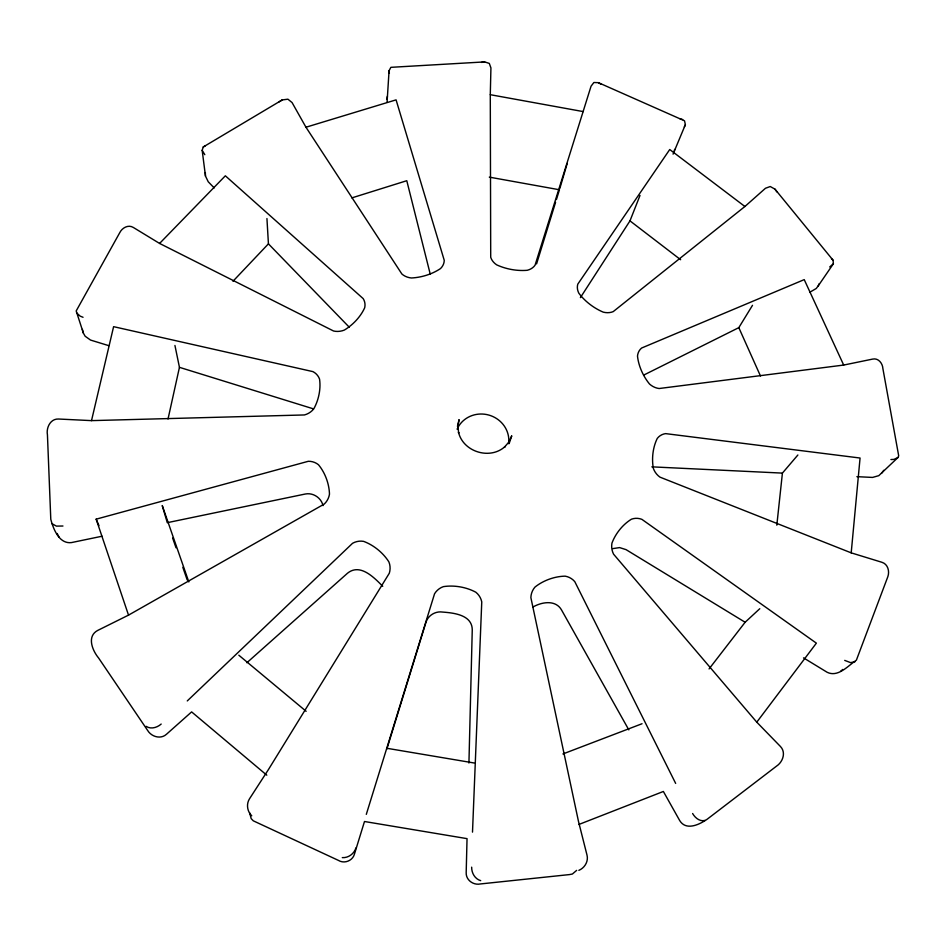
<?xml version="1.0" encoding="UTF-8"?>
<svg xmlns="http://www.w3.org/2000/svg" width="946" height="946" viewBox="0 0 946 946"><rect width="100%" height="100%" fill="white"/><g stroke="black" fill="none" stroke-linecap="round" stroke-linejoin="round"><path stroke-width="1.42" d="M673.067 154.139L685.377 124.671L684.526 120.804L598.428 82.68L593.887 82.503L591.061 86.181L535.058 265.199A15.668 12.499 13.1 0 1 527.218 270.296C516.989 271.159 505.968 269.149 496.662 264.845A15.68 12.511 12.6 0 1 490.714 257.277L490.288 94.695L490.927 67.911L489.307 63.417L484.624 61.904L390.875 67.332L389.066 70.737L387.068 102.263M468.932 763.02L472.255 629.906C472.22 614.794 453.69 612.913 442.527 612.062C435.586 610.962 428.254 615.278 426.067 621.995L386.843 749.102M214.21 187.923L208.226 181.762L205.483 176.098L202.172 150.319L203.248 146.973L282.204 99.933L287.915 99.188L292.066 102.558L305.96 127.225L401.873 273.997A15.786 12.889 -2.5 0 0 411.344 277.982C421.467 277.509 432.145 274.222 440.54 268.546A15.763 12.842 -1.9 0 0 444.242 260.316L396.078 99.862L305.96 127.225M472.503 832.125L481.762 601.881A16.768 16.685 -82.4 0 0 475.826 592.22C466.283 587.064 454.104 584.971 443.39 586.638A16.768 16.697 -77.6 0 0 434.557 593.769L366.303 814.364M851.199 552.854L860.068 458.03L665.617 433.623A16.117 14.202 57.1 0 0 657.269 438.424C652.835 447.34 651.581 458.585 653.343 468.376A16.165 14.285 57.8 0 0 659.977 477.139L851.199 552.854L881.897 562.279C887.892 564.064 889.76 571.242 887.845 576.67L856.39 660.154C848.266 665.546 838.191 677.679 827.182 672.299L803.544 657.872M776.82 525.172L782.413 473.106L797.88 455.002M674.262 151.502L674.604 149.409M386.808 99.354L387.399 96.208M809.871 292.208L816.209 288.506L818.184 285.94L833.367 263.792L833.095 260.256L774.963 189.141L770.233 186.528L765.468 188.266L744.904 206.5L613.209 311.624A15.727 12.665 28.2 0 1 603.217 312.133C593.828 308.16 584.924 301.384 578.834 293.201A15.704 12.641 27.6 0 1 577.793 284.143L669.733 149.527L744.904 206.5M168.021 419.019L179.444 367.332L174.939 345.467M91.514 420.627L113.603 326.666L312.937 371.624A16.236 14.675 -31.2 0 1 319.547 379.098C321.001 389.007 318.636 400.193 313.741 408.92A16.295 14.758 -31.9 0 1 304.435 414.951L91.514 420.627L58.51 419.019C50.339 418.64 46.082 427.805 47.442 434.9L50.788 519.319C53.331 528.897 59.03 544.056 71.388 542.602L102.062 536.228M457.45 426.35L459.07 419.634L457.935 426.362L458.68 433.197L458.503 432.239C463.162 451.987 490.134 460.217 505.069 446.524L504.419 447.222L508.889 441.995L511.751 435.799L509.114 443.627M559.855 188.384L567.233 163.398M536.571 263.899L555.562 202.361M556.425 199.559L559.453 189.768L489.307 177.127M580.395 297.635L629.977 220.867L640.016 195.432M818.184 285.94L819.106 283.788M856.887 476.666L872.555 477.423L878.799 475.661L897.979 457.497L898.7 455.854L882.89 368.585C882.618 363.394 878.42 357.825 872.72 359.078L843.69 365.061L659.114 388.522A15.905 13.303 43.1 0 1 649.512 384.017C643.162 376.26 638.562 366.078 637.498 356.11A15.857 13.244 42.5 0 1 641.636 348.022L804.23 279.626L843.69 365.061M355.956 847.9C354.159 853.706 348.459 858.046 342.298 857.632M684.313 126.989L685.377 124.671M644.25 374.817L738.814 327.647L752.508 305.298M881.542 473.355L883.777 470.28M756.776 722.165L816.374 643.15L641.873 519.342A16.401 15.302 71.4 0 0 631.443 519.2C622.752 524.498 615.479 533.615 611.944 543.146A16.449 15.373 72.1 0 0 613.587 554.19L756.776 722.165L780.474 746.524C786.221 752.437 782.839 762.015 776.583 766.094L707.348 819.094C699.733 824.439 686.157 831.179 679.713 820.584L663.371 791.471L578.928 824.451M709.074 668.917L745.129 622.255L759.78 608.704M833.367 263.792L829.713 266.961M576.634 870.391L572.389 874.021L569.527 874.577L480.367 883.954C473.319 885.48 465.739 879.969 466.189 872.496L467.04 838.641L364.494 821.506L354.502 853.919C352.752 860.801 344.309 864.136 338.313 860.34L253.292 820.821L251.187 818.621L249.626 812.815M232.976 281.258L268.428 243.843L266.938 218.55M159.59 243.441L225.349 175.802L363.181 298.617A15.964 13.622 -16.7 0 1 364.695 307.757C360.592 316.839 352.87 324.963 344.332 330.083A16.011 13.693 -17.3 0 1 333.56 331.005L159.59 243.441L133.339 227.466C128.218 224.273 122.034 227.915 119.669 232.834L76.188 310.95L83.354 333.063L85.14 336.22L90.532 340.063L108.825 345.668M187.273 700.927L352.551 543.3A16.709 16.496 -57.6 0 1 363.631 541.372C373.694 545.097 383.189 552.842 388.901 561.924A16.732 16.531 -59.5 0 1 389.303 573.241L268.581 769.335L249.543 798.743C246.09 804.076 247.19 811.443 251.742 815.771M246.859 662.756L347.501 573.229C360.201 562.87 374.261 577.734 382.74 586.307M840.722 671.234L842.732 669.461M897.979 457.497L893.958 459.401L890.931 459.543M161.187 724.057C157.19 727.592 150.911 729.52 146.133 726.351M279.236 101.813L282.204 99.933M578.857 870.344C584.699 867.931 588.601 861.439 587.017 855.16L578.467 821.329L530.872 597.6A16.673 16.271 85.9 0 1 534.963 587.099C543.205 580.466 554.581 576.327 565.164 576.161A16.638 16.224 84.6 0 1 574.79 581.648L675.657 783.406M128.514 615.125L324.242 504.064A16.555 15.81 -46 0 0 329.48 494.155C329.196 483.82 325.105 472.693 318.483 464.758A16.52 15.739 -45.1 0 0 308.301 461.293L96.161 519.165L128.514 615.125L97.615 630.474C86.524 636.433 92.483 650.647 98.609 658.014L147.671 730.489C151.443 736.768 160.702 739.571 166.461 734.273L191.624 711.9L266.796 775.176M203.248 146.973L205.116 145.98M855.054 661.727L850.572 662.626L844.707 660.391M562.929 753.95L642.038 723.737M532.74 607.143C541.55 601.987 555.598 599.409 561.581 610.04L628.818 729.874M351.853 197.891L406.78 180.71L430.253 274.198M612.842 548.609L619.606 547.592L626.051 549.638L745.129 622.255M481.526 62.424L484.624 61.904M705.101 820.395C699.851 821.92 695.05 817.805 692.614 813.513M62.956 526.011L56.393 526.118L51.935 523.658M651.841 466.851L782.413 473.106M386.713 748.251L474.171 762.996M490.288 94.695L583.221 111.593M680.056 118.818L682.693 119.539M179.444 367.332L313.02 408.731M83.047 317.288L80.103 316.106L76.555 312.819M480.698 880.655C474.916 878.988 471.522 872.969 471.664 867.163M598.428 82.68L600.97 84.218M629.977 220.867L680.659 259.724M238.83 655.211L306.149 711.297M831.463 258.648L833.095 260.256M268.428 243.843L349.31 327.257M204.809 154.671L202.172 150.319M774.963 189.141L776.903 191.896M57.15 533.485L58.995 537.044M738.814 327.647L760.478 376M96.161 519.165L98.963 525.609M323.035 505.602C321.238 497.833 313.114 492.417 305.262 494.025L167.288 522.677L162.239 505.542L188.822 581.932M172.633 538.026L176.027 547.781M182.815 567.304L187.178 579.863M82.361 329.362L83.354 333.063M389.066 70.737L389.362 73.327M205.329 172.562L205.483 176.098M457.095 429.2A27.008 25.625 16.1 0 1 488.81 415.058A27.008 25.625 16.1 0 1 508.629 443.615"/></g></svg>
